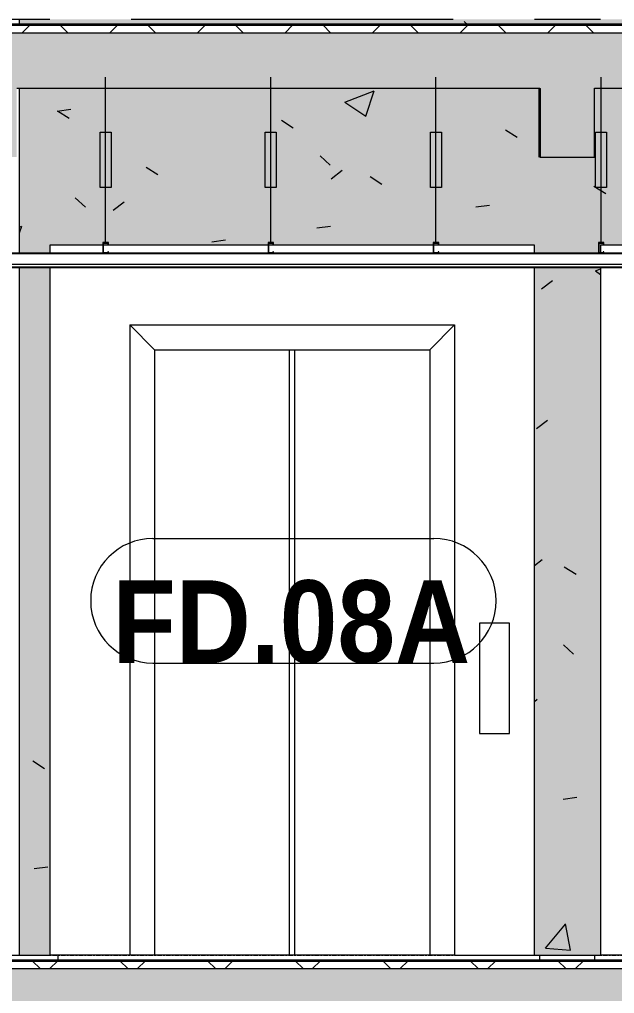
# Model space of a CAD drawing. Header units: millimetres. Extents: x 3451 to 201731, y -8641 to 35300.
# Drawn here: x 28647 to 30808, y 5461 to 9000 of the extents above; entities that cross this region are included whole.
import ezdxf

# ---------------------------------------------------------------- set-up
doc = ezdxf.new("R2010")
doc.units = ezdxf.units.MM
doc.linetypes.add('Centre', pattern=[31.75, 6.35, -4.7625, 15.875, -4.7625])
for name, color, linetype, lineweight in [('0-1', 7, 'Continuous', 5), ('A-CLNG', 13, 'Continuous', 9), ('A-CLNG-1', 13, 'Continuous', 25), ('A-CLNG-PATT-1', 13, 'Continuous', 9), ('A-DETL-GENF', 92, 'Continuous', 9), ('A-DETL-GENF-1', 7, 'Continuous', 9), ('A-DETL-THIN', 151, 'Continuous', 9), ('A-DOOR', 31, 'Continuous', 9), ('A-DOOR-IDEN', 31, 'Continuous', 9), ('A-FLOR-3', 192, 'Continuous', 35), ('A-FLOR-LEVL-2', 51, 'Centre', 9), ('A-FLOR-PATT-3', 8, 'Continuous', 9), ('A-WALL-PATT-4', 111, 'Continuous', 9), ('I-WALL', 2, 'Continuous', 9), ('S-BEAM-1', 12, 'Continuous', 5), ('S-BEAM-2', 10, 'Continuous', 35), ('S-COLS-1', 7, 'Continuous', 9)]:
    doc.layers.add(name, color=color, linetype=linetype, lineweight=lineweight)
doc.styles.add('Arial_B_1', font='arialbd.ttf', dxfattribs={"width": 0.9, "height": 300})
pattern_1 = [(45, (49422.43, 14125), (-159.099, 159.099), []), (135, (49422.43, 14125), (-159.099, -159.099), [])]

# ---------------------------------------------------------------- blocks, each defined once
blk = doc.blocks.new('NCV_TKTC_KET CAU_rvt-1-TKCS_MẶT CẮT C')
at = {"layer": 'S-BEAM-1'}
blk.add_hatch(color=256, dxfattribs=at).paths.add_polyline_path([(30535.3, 8500), (30536.9, 8500), (30535.3, 8749.2)])
at = {"layer": 'S-BEAM-2'}
blk.add_line((30535.3, 8749.2), (30535.3, 8500), dxfattribs=at)
at = {"layer": 'S-COLS-1'}
for p, q in [((28786.9, 5580), (28786.9, 5600)), ((30536.9, 5580), (30536.9, 5600)), ((30736.9, 5580), (30736.9, 5600))]:
    blk.add_line(p, q, dxfattribs=at)
blk = doc.blocks.new('Thang may HIEN - Dài x Rộng - 2200x1200-V31-TKCS_MẶT CẮT C')
at = {"layer": 'A-DOOR'}
for p, q in [((30757.4, 8180), (30757.4, 8152.5)), ((31349.8, 8180), (30757.4, 8180)), ((31949.8, 8180), (31352.3, 8180)), ((32517.4, 8180), (31952.3, 8180)), ((32517.4, 8150), (32517.4, 8180)), ((30757.4, 8100), (30757.4, 5600)), ((32517.4, 5600), (32517.4, 8100)), ((31137.4, 7800), (31047.4, 7890)), ((31047.4, 7890), (31047.4, 5600)), ((31047.4, 7890), (32227.4, 7890)), ((32227.4, 7890), (32137.4, 7800)), ((32227.4, 7890), (32227.4, 5600)), ((31137.4, 7800), (31137.4, 5600)), ((31137.4, 7800), (32137.4, 7800)), ((31627.4, 5600), (31627.4, 7800)), ((31647.4, 5600), (31647.4, 7800)), ((32137.4, 7800), (32137.4, 5600)), ((32427.4, 6805.9), (32317.4, 6805.9)), ((32317.4, 6805.9), (32317.4, 6405.9)), ((32427.4, 6405.9), (32427.4, 6805.9)), ((32317.4, 6405.9), (32427.4, 6405.9)), ((31047.4, 5600), (30757.4, 5600)), ((31137.4, 5600), (31047.4, 5600)), ((31627.4, 5600), (31137.4, 5600)), ((31647.4, 5600), (31627.4, 5600)), ((32137.4, 5600), (31647.4, 5600)), ((32227.4, 5600), (32137.4, 5600)), ((32227.4, 5600), (32517.4, 5600))]:
    blk.add_line(p, q, dxfattribs=at)
blk = doc.blocks.new('Thang may HIEN - Dài x Rộng - 2200x1200-V32-TKCS_MẶT CẮT C')
at = {"layer": 'A-DOOR'}
for p, q in [((28757.4, 8180), (28757.4, 8150)), ((28949.8, 8180), (28757.4, 8180)), ((29549.8, 8180), (28952.3, 8180)), ((30149.8, 8180), (29552.3, 8180)), ((30517.4, 8180), (30152.3, 8180)), ((30517.4, 8150), (30517.4, 8180)), ((28757.4, 8100), (28757.4, 5600)), ((30517.4, 5600), (30517.4, 8100)), ((29137.4, 7800), (29047.4, 7890)), ((29047.4, 7890), (29047.4, 5600)), ((29047.4, 7890), (30227.4, 7890)), ((30227.4, 7890), (30137.4, 7800)), ((30227.4, 7890), (30227.4, 5600)), ((29137.4, 7800), (29137.4, 5600)), ((29137.4, 7800), (30137.4, 7800)), ((29627.4, 5600), (29627.4, 7800)), ((29647.4, 5600), (29647.4, 7800)), ((30137.4, 7800), (30137.4, 5600)), ((30427.4, 6805.9), (30317.4, 6805.9)), ((30317.4, 6805.9), (30317.4, 6405.9)), ((30427.4, 6405.9), (30427.4, 6805.9)), ((30317.4, 6405.9), (30427.4, 6405.9)), ((29047.4, 5600), (28757.4, 5600)), ((29137.4, 5600), (29047.4, 5600)), ((29627.4, 5600), (29137.4, 5600)), ((29647.4, 5600), (29627.4, 5600)), ((30137.4, 5600), (29647.4, 5600)), ((30227.4, 5600), (30137.4, 5600)), ((30227.4, 5600), (30517.4, 5600))]:
    blk.add_line(p, q, dxfattribs=at)
blk = doc.blocks.new('Repeating Detail - THANH TREO TRẦN 600-V268-TKCS_MẶT CẮT C')
at = {"layer": 'A-DETL-GENF'}
for points in [[(28949.8, 25150), (28969.8, 25150), (28969.8, 25156), (28967.3, 25152.5), (28952.3, 25152.5), (28952.3, 25187.5), (28967.3, 25187.5), (28969.8, 25184), (28969.8, 25190), (28949.8, 25190)], [(29549.8, 25150), (29569.8, 25150), (29569.8, 25156), (29567.3, 25152.5), (29552.3, 25152.5), (29552.3, 25187.5), (29567.3, 25187.5), (29569.8, 25184), (29569.8, 25190), (29549.8, 25190)], [(30149.8, 25150), (30169.8, 25150), (30169.8, 25156), (30167.3, 25152.5), (30152.3, 25152.5), (30152.3, 25187.5), (30167.3, 25187.5), (30169.8, 25184), (30169.8, 25190), (30149.8, 25190)], [(30749.8, 25150), (30769.8, 25150), (30769.8, 25156), (30767.3, 25152.5), (30752.3, 25152.5), (30752.3, 25187.5), (30767.3, 25187.5), (30769.8, 25184), (30769.8, 25190), (30749.8, 25190)]]:
    blk.add_hatch(color=256, dxfattribs=at).paths.add_polyline_path(points)
for p, q in [((28959.8, 25190), (28959.8, 25790)), ((29559.8, 25190), (29559.8, 25790)), ((30159.8, 25190), (30159.8, 25790)), ((30759.8, 25190), (30759.8, 25790)), ((28939.8, 25590), (28979.8, 25590)), ((28939.8, 25390), (28939.8, 25590)), ((28979.8, 25590), (28979.8, 25390)), ((29539.8, 25590), (29579.8, 25590)), ((29539.8, 25390), (29539.8, 25590)), ((29579.8, 25590), (29579.8, 25390)), ((30139.8, 25590), (30179.8, 25590)), ((30139.8, 25390), (30139.8, 25590)), ((30179.8, 25590), (30179.8, 25390)), ((30739.8, 25590), (30779.8, 25590)), ((30739.8, 25390), (30739.8, 25590)), ((30779.8, 25590), (30779.8, 25390)), ((28979.8, 25390), (28939.8, 25390)), ((29579.8, 25390), (29539.8, 25390)), ((30179.8, 25390), (30139.8, 25390)), ((30779.8, 25390), (30739.8, 25390)), ((28969.8, 25190), (28949.8, 25190)), ((28949.8, 25190), (28949.8, 25150)), ((28969.8, 25190), (28949.8, 25190)), ((28949.8, 25190), (28949.8, 25150)), ((28952.3, 25187.5), (28967.3, 25187.5)), ((28952.3, 25152.5), (28952.3, 25187.5)), ((28952.3, 25152.5), (28952.3, 25187.5)), ((28952.3, 25187.5), (28967.3, 25187.5)), ((28967.3, 25187.5), (28967.3, 25184)), ((28967.3, 25187.5), (28967.3, 25184)), ((28967.3, 25184), (28969.8, 25184)), ((28967.3, 25184), (28969.8, 25184)), ((28969.8, 25184), (28969.8, 25190)), ((28969.8, 25184), (28969.8, 25190)), ((29569.8, 25190), (29549.8, 25190)), ((29549.8, 25190), (29549.8, 25150)), ((29569.8, 25190), (29549.8, 25190)), ((29549.8, 25190), (29549.8, 25150)), ((29552.3, 25187.5), (29567.3, 25187.5)), ((29552.3, 25152.5), (29552.3, 25187.5)), ((29552.3, 25152.5), (29552.3, 25187.5)), ((29552.3, 25187.5), (29567.3, 25187.5)), ((29567.3, 25187.5), (29567.3, 25184)), ((29567.3, 25187.5), (29567.3, 25184)), ((29567.3, 25184), (29569.8, 25184)), ((29567.3, 25184), (29569.8, 25184)), ((29569.8, 25184), (29569.8, 25190)), ((29569.8, 25184), (29569.8, 25190)), ((30169.8, 25190), (30149.8, 25190)), ((30149.8, 25190), (30149.8, 25150)), ((30169.8, 25190), (30149.8, 25190)), ((30149.8, 25190), (30149.8, 25150)), ((30152.3, 25187.5), (30167.3, 25187.5)), ((30152.3, 25152.5), (30152.3, 25187.5)), ((30152.3, 25152.5), (30152.3, 25187.5)), ((30152.3, 25187.5), (30167.3, 25187.5)), ((30167.3, 25187.5), (30167.3, 25184)), ((30167.3, 25187.5), (30167.3, 25184)), ((30167.3, 25184), (30169.8, 25184)), ((30167.3, 25184), (30169.8, 25184)), ((30169.8, 25184), (30169.8, 25190)), ((30169.8, 25184), (30169.8, 25190)), ((30769.8, 25190), (30749.8, 25190)), ((30749.8, 25190), (30749.8, 25150)), ((30769.8, 25190), (30749.8, 25190)), ((30749.8, 25190), (30749.8, 25150)), ((30752.3, 25187.5), (30767.3, 25187.5)), ((30752.3, 25152.5), (30752.3, 25187.5)), ((30752.3, 25152.5), (30752.3, 25187.5)), ((30752.3, 25187.5), (30767.3, 25187.5)), ((30767.3, 25187.5), (30767.3, 25184)), ((30767.3, 25187.5), (30767.3, 25184)), ((30767.3, 25184), (30769.8, 25184)), ((30767.3, 25184), (30769.8, 25184)), ((30769.8, 25184), (30769.8, 25190)), ((30769.8, 25184), (30769.8, 25190)), ((28949.8, 25150), (28969.8, 25150)), ((28949.8, 25150), (28969.8, 25150)), ((28967.3, 25152.5), (28952.3, 25152.5)), ((28967.3, 25152.5), (28952.3, 25152.5)), ((28969.8, 25156), (28967.3, 25156)), ((28967.3, 25156), (28967.3, 25152.5)), ((28969.8, 25156), (28967.3, 25156)), ((28967.3, 25156), (28967.3, 25152.5)), ((28969.8, 25150), (28969.8, 25156)), ((28969.8, 25150), (28969.8, 25156)), ((29549.8, 25150), (29569.8, 25150)), ((29549.8, 25150), (29569.8, 25150)), ((29567.3, 25152.5), (29552.3, 25152.5)), ((29567.3, 25152.5), (29552.3, 25152.5)), ((29569.8, 25156), (29567.3, 25156)), ((29567.3, 25156), (29567.3, 25152.5)), ((29569.8, 25156), (29567.3, 25156)), ((29567.3, 25156), (29567.3, 25152.5)), ((29569.8, 25150), (29569.8, 25156)), ((29569.8, 25150), (29569.8, 25156)), ((30149.8, 25150), (30169.8, 25150)), ((30149.8, 25150), (30169.8, 25150)), ((30167.3, 25152.5), (30152.3, 25152.5)), ((30167.3, 25152.5), (30152.3, 25152.5)), ((30169.8, 25156), (30167.3, 25156)), ((30167.3, 25156), (30167.3, 25152.5)), ((30169.8, 25156), (30167.3, 25156)), ((30167.3, 25156), (30167.3, 25152.5)), ((30169.8, 25150), (30169.8, 25156)), ((30169.8, 25150), (30169.8, 25156)), ((30749.8, 25150), (30769.8, 25150)), ((30749.8, 25150), (30769.8, 25150)), ((30767.3, 25152.5), (30752.3, 25152.5)), ((30767.3, 25152.5), (30752.3, 25152.5)), ((30769.8, 25156), (30767.3, 25156)), ((30767.3, 25156), (30767.3, 25152.5)), ((30769.8, 25156), (30767.3, 25156)), ((30767.3, 25156), (30767.3, 25152.5)), ((30769.8, 25150), (30769.8, 25156)), ((30769.8, 25150), (30769.8, 25156))]:
    blk.add_line(p, q, dxfattribs=at)
blk = doc.blocks.new('STN_Door Tag - STN_Door Tag-1788670-TKCS_MẶT CẮT C')
at = {"layer": 'A-DOOR-IDEN'}
for p, q in [((34031.7, 10331.8), (35051.8, 10331.8)), ((34031.7, 9879), (35051.8, 9879))]:
    blk.add_line(p, q, dxfattribs=at)
for centre, start, end in [((34031.7, 10105.4), 90, 270), ((35051.8, 10105.4), 270, 90)]:
    blk.add_arc(centre, 226.4, start, end, dxfattribs=at)

msp = doc.modelspace()

# ---------------------------------------------------------------- hatches: boundary and pattern name
at = {"layer": 'A-CLNG-PATT-1'}
h = msp.add_hatch(dxfattribs=at)
h.set_pattern_fill('FP_7', color=256, style=0, pattern_type=2)
h.set_pattern_definition([(0, (49422.43, 14125), (1219.2, 304.8), [50.292, -864.108, 50.292, -864.108, -4876.8]), (0, (49422.43, 14125), (1219.2, 304.8), [-1828.8, 50.292, -1778.508, 50.292, -864.108, -2133.6]), (0, (49422.43, 14125), (1219.2, 304.8), [-4572, 50.292, -559.308, 50.292, -1473.708]), (120, (49879.63, 14277.4), (-873.5645, 903.458), [50.292, -864.108, 50.292, -5740.908]), (120, (49879.63, 14277.4), (-873.5645, 903.458), [-964.692, -864.108, 50.292, -1778.508, -3048]), (120, (49879.63, 14277.4), (-873.5645, 903.458), [-3657.6, 50.292, -864.108, 50.292, -2083.308]), (120, (49879.63, 14277.4), (-873.5645, 903.458), [-4622.292, -559.308, 50.292, -1473.708]), (240, (50032.03, 14887), (-345.6355, -1208.258), [50.292, -864.108, 50.292, -5740.908]), (240, (50032.03, 14887), (-345.6355, -1208.258), [-964.692, -864.108, 50.292, -1778.508, -3048]), (240, (50032.03, 14887), (-345.6355, -1208.258), [-3657.6, 50.292, -864.108, 50.292, -2083.308]), (240, (50032.03, 14887), (-345.6355, -1208.258), [-4622.292, -559.308, 50.292, -1473.708])])
h.paths.add_polyline_path([(44337, 8100), (44337, 8110), (27136.9, 8110), (27136.9, 8100), (43301.1, 8100)])
at = {"layer": 'A-DETL-GENF-1'}
for points in [[(39935.6, 8350), (40235.6, 8350), (40235.6, 8750), (44235.3, 8750), (44235.3, 8350), (44536.9, 8350), (44536.9, 8950), (23337.4, 8950), (23337.4, 8550), (23535.3, 8550), (23535.3, 8750), (26536.9, 8750), (26536.9, 8550), (26735.3, 8550), (26735.3, 8750), (28436.9, 8749.2), (28436.9, 8500), (28636.9, 8500), (28636.9, 8750), (30536.9, 8749.2), (30536.9, 8500), (30735.3, 8500), (30735.3, 8750), (33335.3, 8750), (33335.3, 8500), (33537.4, 8500), (33537.4, 8750), (35535.3, 8749.2), (35535.3, 8500), (35735.3, 8500), (35735.3, 8750), (39935.6, 8750)], [(40235.6, 4950), (40235.6, 5350), (44235.3, 5350), (44235.3, 4950), (44536.9, 4950), (44536.9, 5550), (23337.4, 5550), (23337.4, 5150), (23535.3, 5150), (23535.3, 5350), (26536.9, 5350), (26536.9, 5150), (26735.3, 5150), (26735.3, 5350), (28436.9, 5350), (28436.9, 5100), (28636.9, 5100), (28636.9, 5350), (30536.9, 5350), (30536.9, 5100), (30735.3, 5100), (30735.3, 5350), (33335.3, 5350), (33335.3, 5100), (33537.4, 5100), (33537.4, 5350), (35535.3, 5350), (35535.3, 5100), (35735.3, 5100), (35735.3, 5350), (39935.6, 5350), (39935.6, 4950), (40085.7, 4950)]]:
    msp.add_hatch(color=256, dxfattribs=at).paths.add_polyline_path(points)
at = {"layer": 'A-FLOR-PATT-3'}
h = msp.add_hatch(dxfattribs=at)
h.set_pattern_fill('FP_6', color=256, style=0, pattern_type=2)
h.set_pattern_definition(pattern_1)
h.paths.add_polyline_path([(44587.3, 8930), (45737.4, 8930), (45737.4, 8980), (27136.9, 8980), (27136.9, 8950), (44536.9, 8950), (44536.9, 8930)])
h = msp.add_hatch(dxfattribs=at)
h.set_pattern_fill('FP_6', color=256, style=0, pattern_type=2)
h.set_pattern_definition(pattern_1)
h.paths.add_polyline_path([(45737.4, 5530), (45737.4, 5580), (27136.9, 5580), (27136.9, 5550), (44536.9, 5550), (44536.9, 5530), (45230.4, 5530)])
at = {"layer": 'A-WALL-PATT-4'}
h = msp.add_hatch(dxfattribs=at)
h.set_pattern_fill('FP_4', color=256, style=0, pattern_type=2)
h.set_pattern_definition([(50, (49422.4, 14125), (1093.104, -95.634), [114.3, -1257.3]), (355, (49422.4, 14125), (-211.46, 1146.34), [91.44, -1005.84]), (100.451, (49513.5, 14117), (881.656, 1050.7), [97.14, -1068.54]), (46.184, (49422.4, 14429.8), (1626.475, -252.26), [171.45, -1885.95]), (96.636, (49558, 14408.8), (1424.42, 1484.57), [145.71, -1602.81]), (351.184, (49422.4, 14429.8), (1424.43, 1484.55), [137.16, -1508.76]), (21, (49574.8, 14353.6), (909.686, -613.59), [114.3, -1257.3]), (326, (49574.8, 14353.6), (370.81, 1105.13), [91.44, -1005.84]), (71.451, (49650.6, 14302.5), (1280.503, 491.53), [97.14, -1068.54]), (37.5, (49422.43, 14125), (18.531, 507.33), [50.292, -943.356, 50.292, -970.788, -1009.65]), (37.5, (49422.43, 14125), (18.531, 507.33), [-2014.728, 50.292, -959.358]), (7.5, (49422.43, 14125), (400.918, 601.084), [50.292, -531.876, 50.292, -920.496, -384.81]), (7.5, (49422.43, 14125), (400.918, 601.084), [-1552.956, 50.292, -334.518]), (327.5, (49082.58, 14125), (813.545, -34.374), [50.292, -330.708, 50.292, -1138.428, -1577.34]), (327.5, (49082.58, 14125), (813.545, -34.374), [-1569.72, 50.292, -1527.048]), (317.5, (48930.2, 14125), (888.775, 152.56), [50.292, -445.008, 50.292, -739.14, -1120.14]), (317.5, (48930.2, 14125), (888.775, 152.56), [-1284.73, 50.29, -1069.85])])
h.paths.add_polyline_path([(28757.4, 5600), (28757.4, 8100), (28646.9, 8100), (28646.9, 5600)])
h.paths.add_polyline_path([(30517.4, 5600), (30757.4, 5600), (30757.4, 8100), (30517.4, 8100), (30517.4, 5751.7)])
h.paths.add_polyline_path([(32517.4, 5600), (33547.4, 5600), (33547.4, 8100), (32517.4, 8100), (32517.4, 5751.7)])
h.paths.add_polyline_path([(28646.9, 8150), (28757.4, 8150), (28757.4, 8180), (28949.8, 8180), (28949.8, 8190), (28969.8, 8190), (28969.8, 8184), (28967.3, 8187.5), (28952.3, 8187.5), (28952.3, 8180), (29549.8, 8180), (29549.8, 8190), (29569.8, 8190), (29569.8, 8184), (29567.3, 8187.5), (29552.3, 8187.5), (29552.3, 8180), (30149.8, 8180), (30149.8, 8190), (30169.8, 8190), (30169.8, 8184), (30167.3, 8187.5), (30152.3, 8187.5), (30152.3, 8180), (30517.4, 8180), (30517.4, 8150), (30749.8, 8150), (30749.8, 8190), (30769.8, 8190), (30769.8, 8184), (30767.3, 8187.5), (30752.3, 8187.5), (30752.3, 8152.5), (30757.4, 8152.5), (30757.4, 8180), (31349.8, 8180), (31349.8, 8190), (31369.8, 8190), (31369.8, 8184), (31367.3, 8187.5), (31352.3, 8187.5), (31352.3, 8180), (31949.8, 8180), (31949.8, 8190), (31969.8, 8190), (31969.8, 8184), (31967.3, 8187.5), (31952.3, 8187.5), (31952.3, 8180), (32517.4, 8180), (32517.4, 8150), (32549.8, 8150), (32549.8, 8190), (32569.8, 8190), (32569.8, 8184), (32567.3, 8187.5), (32552.3, 8187.5), (32552.3, 8152.5), (32567.3, 8152.5), (32569.8, 8156), (32569.8, 8150), (33149.8, 8150), (33149.8, 8190), (33169.8, 8190), (33169.8, 8184), (33167.3, 8187.5), (33152.3, 8187.5), (33152.3, 8152.5), (33167.3, 8152.5), (33169.8, 8156), (33169.8, 8150), (33547.4, 8150), (33547.4, 8750), (33537.4, 8750), (33537.4, 8500), (33335.3, 8500), (33335.3, 8750), (30735.3, 8749.2), (30735.3, 8500), (30535.3, 8500), (30535.3, 8750), (28646.9, 8749.6), (28646.9, 8180)])
h.paths.add_polyline_path([(33523.5, 8980), (33547.4, 8980), (33547.4, 9000), (28646.9, 9000), (28646.9, 8980), (33501.7, 8980)])
h = msp.add_hatch(dxfattribs=at)
h.set_pattern_fill('FP_5', color=256, style=0, pattern_type=2)
h.set_pattern_definition([(37.5, (49422.43, 14125), (-4.79953, 146.8239), [5.029, -110.795, 5.029, -124.511, -123.825]), (37.5, (49422.43, 14125), (-4.79953, 146.8239), [-245.364, 5.029, -118.796]), (7.5, (49422.43, 14125), (134.8574, 215.0472), [5.029, -57.455, 5.029, -99.365, -40.005]), (7.5, (49422.43, 14125), (134.8574, 215.0472), [-166.878, 5.029, -34.976]), (327.5, (49328.7, 14125), (237.29776, 0.4316), [5.029, -33.071, 5.029, -132.131, -179.07]), (327.5, (49328.7, 14125), (237.29776, 0.4316), [-175.26, 5.029, -174.041]), (317.5, (49328.7, 14125), (229.067, 66.8792), [5.029, -14.021, 5.029, -84.887, -102.87]), (317.5, (49328.7, 14125), (229.067, 66.8792), [-108.966, 5.029, -97.841])])
h.paths.add_polyline_path([(28757.4, 5600), (28757.4, 8100), (28646.9, 8100), (28646.9, 5600)])
h.paths.add_polyline_path([(30517.4, 5600), (30757.4, 5600), (30757.4, 8100), (30517.4, 8100), (30517.4, 5751.7)])
h.paths.add_polyline_path([(32517.4, 5600), (33547.4, 5600), (33547.4, 8100), (32517.4, 8100), (32517.4, 5751.7)])
h.paths.add_polyline_path([(28646.9, 8150), (28757.4, 8150), (28757.4, 8180), (28949.8, 8180), (28949.8, 8190), (28969.8, 8190), (28969.8, 8184), (28967.3, 8187.5), (28952.3, 8187.5), (28952.3, 8180), (29549.8, 8180), (29549.8, 8190), (29569.8, 8190), (29569.8, 8184), (29567.3, 8187.5), (29552.3, 8187.5), (29552.3, 8180), (30149.8, 8180), (30149.8, 8190), (30169.8, 8190), (30169.8, 8184), (30167.3, 8187.5), (30152.3, 8187.5), (30152.3, 8180), (30517.4, 8180), (30517.4, 8150), (30749.8, 8150), (30749.8, 8190), (30769.8, 8190), (30769.8, 8184), (30767.3, 8187.5), (30752.3, 8187.5), (30752.3, 8152.5), (30757.4, 8152.5), (30757.4, 8180), (31349.8, 8180), (31349.8, 8190), (31369.8, 8190), (31369.8, 8184), (31367.3, 8187.5), (31352.3, 8187.5), (31352.3, 8180), (31949.8, 8180), (31949.8, 8190), (31969.8, 8190), (31969.8, 8184), (31967.3, 8187.5), (31952.3, 8187.5), (31952.3, 8180), (32517.4, 8180), (32517.4, 8150), (32549.8, 8150), (32549.8, 8190), (32569.8, 8190), (32569.8, 8184), (32567.3, 8187.5), (32552.3, 8187.5), (32552.3, 8152.5), (32567.3, 8152.5), (32569.8, 8156), (32569.8, 8150), (33149.8, 8150), (33149.8, 8190), (33169.8, 8190), (33169.8, 8184), (33167.3, 8187.5), (33152.3, 8187.5), (33152.3, 8152.5), (33167.3, 8152.5), (33169.8, 8156), (33169.8, 8150), (33547.4, 8150), (33547.4, 8750), (33537.4, 8750), (33537.4, 8500), (33335.3, 8500), (33335.3, 8750), (30735.3, 8749.2), (30735.3, 8500), (30535.3, 8500), (30535.3, 8750), (28646.9, 8749.6), (28646.9, 8180)])
h.paths.add_polyline_path([(33523.5, 8980), (33547.4, 8980), (33547.4, 9000), (28646.9, 9000), (28646.9, 8980), (33501.7, 8980)])

# ---------------------------------------------------------------- linework, layer by layer
at = {"layer": 'A-CLNG'}
msp.add_line((44337, 8110), (27136.9, 8110), dxfattribs=at)
at = {"layer": 'A-CLNG-1'}
for p, q in [((28949.8, 8150), (28369.8, 8150)), ((29549.8, 8150), (28969.8, 8150)), ((30149.8, 8150), (29569.8, 8150)), ((30749.8, 8150), (30169.8, 8150)), ((31349.8, 8150), (30769.8, 8150)), ((27136.9, 8100), (44337, 8100))]:
    msp.add_line(p, q, dxfattribs=at)
at = {"layer": 'A-DETL-THIN'}
for p, q in [((44536.9, 8950), (23337.4, 8950)), ((28636.9, 8750), (30536.9, 8750)), ((30536.9, 8750), (30536.9, 8500)), ((30735.3, 8500), (30735.3, 8750)), ((30735.3, 8750), (33335.3, 8750)), ((30536.9, 8500), (30735.3, 8500)), ((44536.9, 5550), (23337.4, 5550))]:
    msp.add_line(p, q, dxfattribs=at)
at = {"layer": 'A-FLOR-3'}
for p, q in [((45737.4, 8980), (27136.9, 8980)), ((45737.4, 5580), (27136.9, 5580))]:
    msp.add_line(p, q, dxfattribs=at)
at = {"layer": 'A-FLOR-LEVL-2'}
msp.add_line((3450.8, 5600), (93442.9, 5600), dxfattribs=at)
at = {"layer": 'I-WALL'}
for p, q in [((28757.4, 9000), (27146.9, 9000)), ((28646.9, 8980), (28646.9, 9000)), ((30222.4, 9000), (29052.4, 9000)), ((30757.4, 9000), (30517.4, 9000)), ((28646.9, 8150), (28646.9, 8750)), ((28646.9, 5600), (28646.9, 8100)), ((28336.9, 5600), (28757.4, 5600)), ((30517.4, 5600), (30757.4, 5600))]:
    msp.add_line(p, q, dxfattribs=at)

# ---------------------------------------------------------------- block references
at = {"layer": '0-1'}
msp.add_blockref('NCV_TKTC_KET CAU_rvt-1-TKCS_MẶT CẮT C', (0, 0), dxfattribs=at)
at = {"layer": 'A-DETL-GENF'}
msp.add_blockref('Repeating Detail - THANH TREO TRẦN 600-V268-TKCS_MẶT CẮT C', (0, -17000), dxfattribs=at)
at = {"layer": 'A-DOOR'}
for name in ['Thang may HIEN - Dài x Rộng - 2200x1200-V32-TKCS_MẶT CẮT C', 'Thang may HIEN - Dài x Rộng - 2200x1200-V31-TKCS_MẶT CẮT C']:
    msp.add_blockref(name, (0, 0), dxfattribs=at)
at = {"layer": 'A-DOOR-IDEN'}
msp.add_blockref('STN_Door Tag - STN_Door Tag-1788670-TKCS_MẶT CẮT C', (-4899.8, -3217.6), dxfattribs=at)

# ---------------------------------------------------------------- texts
at = {"layer": 'A-DOOR-IDEN', "insert": (29634.3, 6810), "char_height": 300, "width": 1331.1, "attachment_point": 5, "line_spacing_factor": 0.936439, "style": 'Arial_B_1'}
msp.add_mtext('\\pt6.75,13.5,20.25,27,33.75,40.5,47.25,54,60.75,67.5,74.25,81,87.75,94.5,101.25,108,114.75,121.5,128.25,135,141.75,148.5,155.25,162,168.75,175.5,182.25,189,195.75,202.5,209.25,216;FD.08A', dxfattribs=at)

doc.saveas('drawing.dxf')
